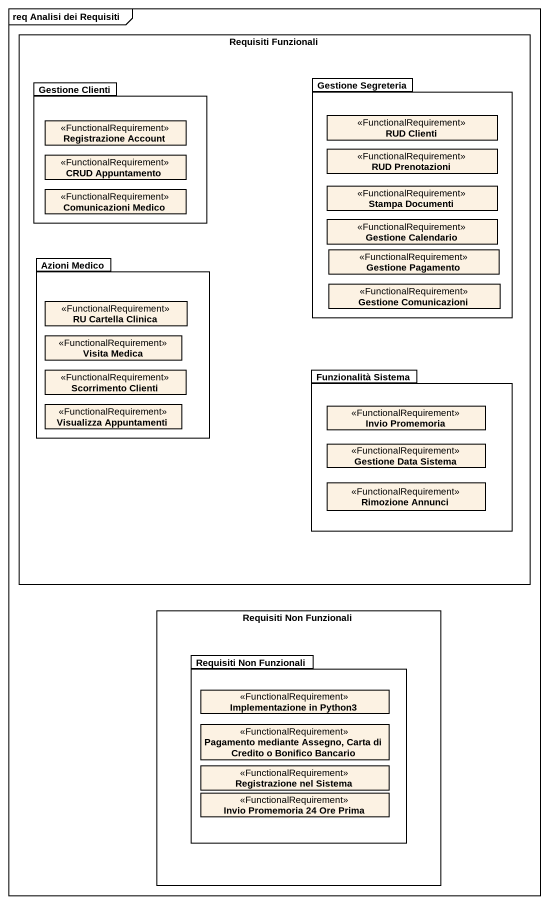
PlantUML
@startuml
mainframe req Analisi dei Requisiti
hide circle
hide empty members
rectangle "Requisiti Funzionali" as Requisiti_Funzionali {
  package "Gestione Clienti" as Gestione_Clienti {
    class "Registrazione Account" as Registrazione_Account <<FunctionalRequirement>>
    class "CRUD Appuntamento" as CRUD_Appuntamento <<FunctionalRequirement>>
    class "Comunicazioni Medico" as Comunicazioni_Medico <<FunctionalRequirement>>
  }
  package "Gestione Segreteria" as Gestione_Segreteria {
    class "RUD Clienti" as RUD_Clienti <<FunctionalRequirement>>
    class "RUD Prenotazioni" as RUD_Prenotazioni <<FunctionalRequirement>>
    class "Stampa Documenti" as Stampa_Documenti <<FunctionalRequirement>>
    class "Gestione Calendario" as Gestione_Calendario <<FunctionalRequirement>>
    class "Gestione Pagamento" as Gestione_Pagamento <<FunctionalRequirement>>
    class "Gestione Comunicazioni" as Gestione_Comunicazioni <<FunctionalRequirement>>
  }
  package "Azioni Medico" as Azioni_Medico {
    class "RU Cartella Clinica" as RU_Cartella_Clinica <<FunctionalRequirement>>
    class "Visita Medica" as Visita_Medica <<FunctionalRequirement>>
    class "Scorrimento Clienti" as Scorrimento_Clienti <<FunctionalRequirement>>
    class "Visualizza Appuntamenti" as Visualizza_Appuntamenti <<FunctionalRequirement>>
  }
  package "Funzionalità Sistema" as Funzionalità_Sistema {
    class "Invio Promemoria" as Invio_Promemoria <<FunctionalRequirement>>
    class "Gestione Data Sistema" as Gestione_Data_Sistema <<FunctionalRequirement>>
    class "Rimozione Annunci" as Rimozione_Annunci <<FunctionalRequirement>>
  }
}
rectangle "Requisiti Non Funzionali" as Requisiti_Non_Funzionali {
  package "Requisiti Non Funzionali" as Requisiti_Non_Funzionali_2 {
    class "Implementazione in Python3" as Implementazione_in_Python3 <<FunctionalRequirement>>
    class "Pagamento mediante Assegno, Carta di Credito o Bonifico Bancario" as Pagamento_mediante_Assegno <<FunctionalRequirement>>
    class "Registrazione nel Sistema" as Registrazione_nel_Sistema <<FunctionalRequirement>>
    class "Invio Promemoria 24 Ore Prima" as Invio_Promemoria_24_Ore <<FunctionalRequirement>>
  }
}
@enduml
